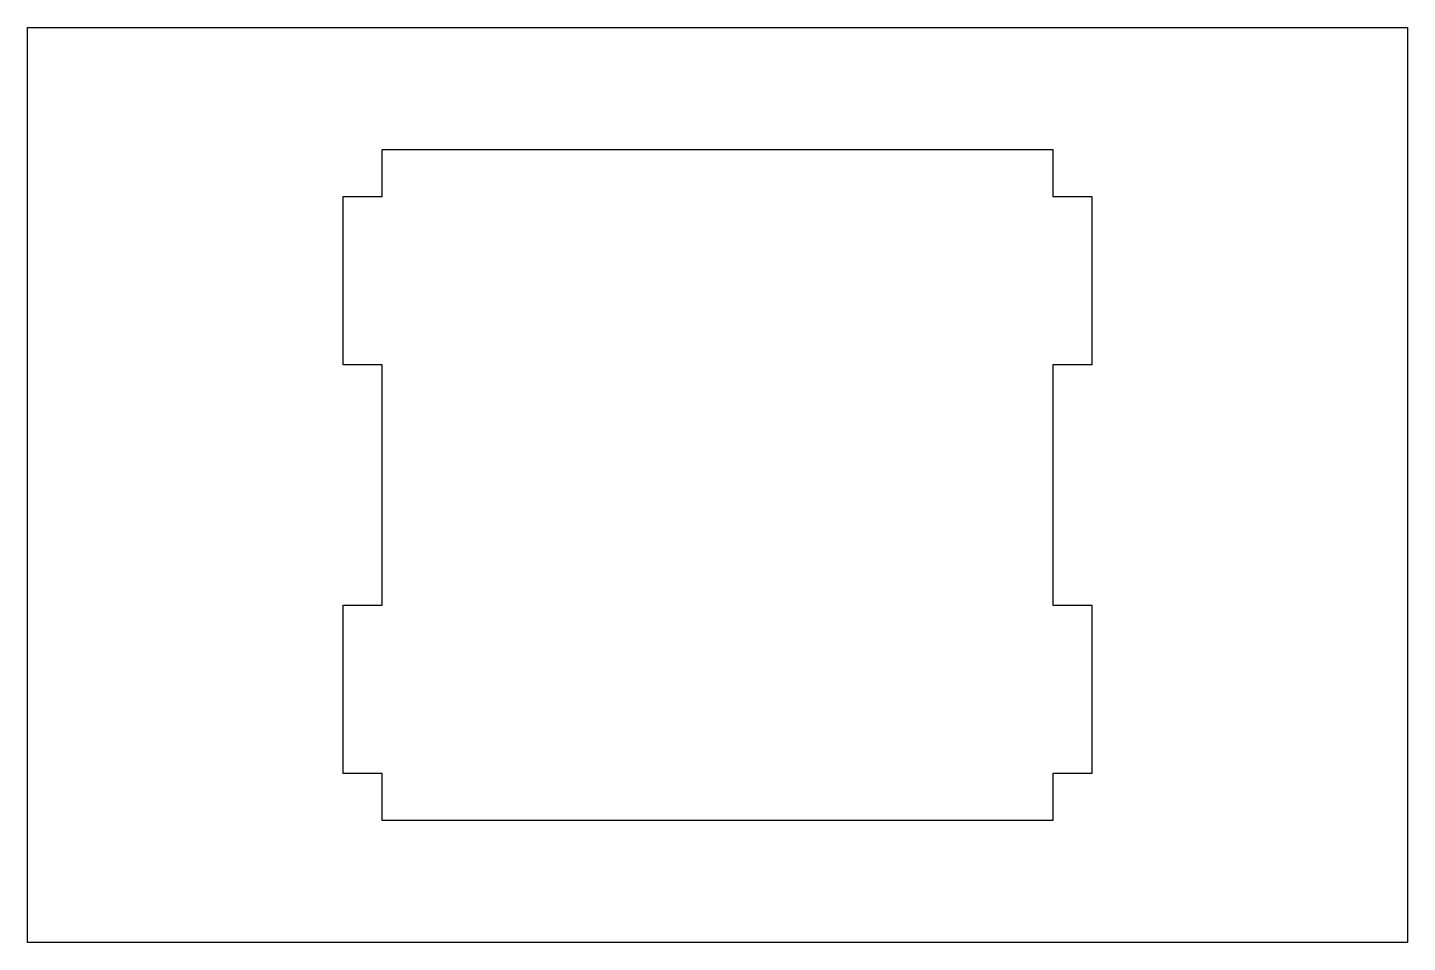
# Model space of a CAD drawing. Header units: inches. Extents: x 0 to 28.8, y 0 to 19.1.
import ezdxf

# ---------------------------------------------------------------- set-up
doc = ezdxf.new("R2010")
doc.units = ezdxf.units.IN
doc.header["$MEASUREMENT"] = 0
doc.layers.get('0').update_dxf_attribs({"color": 10})
doc.layers.add('1', color=18, linetype='Continuous')

msp = doc.modelspace()

# ---------------------------------------------------------------- linework, layer by layer
msp.add_lwpolyline([(21.36, 16.51), (21.36, 15.52956), (22.1728, 15.52956), (22.1728, 12.02944), (21.36, 12.02944), (21.36, 7.02056), (22.1728, 7.02056), (22.1728, 3.52044), (21.36, 3.52044), (21.36, 2.54), (7.39, 2.54), (7.39, 3.52044), (6.5772, 3.52044), (6.5772, 7.02056), (7.39, 7.02056), (7.39, 12.02944), (6.5772, 12.02944), (6.5772, 15.52956), (7.39, 15.52956), (7.39, 16.51)], close=True)
at = {"layer": '1'}
msp.add_lwpolyline([(0, 19.05), (28.75, 19.05), (28.75, 0), (0, 0)], close=True, dxfattribs=at)

doc.saveas('drawing.dxf')
